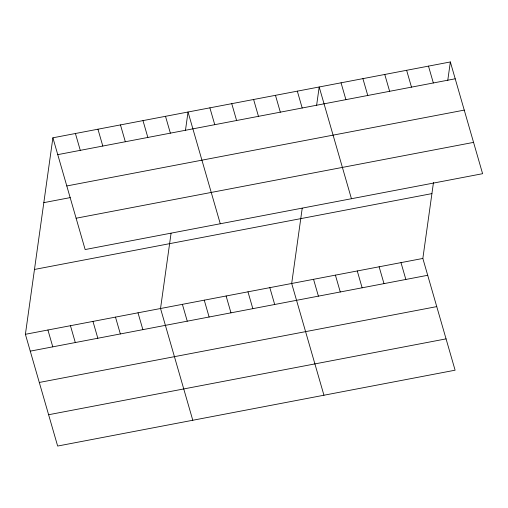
<?xml version="1.0" encoding="UTF-8"?>
<svg xmlns="http://www.w3.org/2000/svg" width="508" height="508" viewBox="0 0 508 508"><rect width="100%" height="100%" fill="white"/><g stroke="black" fill="none" stroke-linecap="round" stroke-linejoin="round"><path stroke-width="0.76" d="M433.483 182.467L422.846 258.451L455.105 370.199L57.652 446.049L25.4 334.302L52.895 137.801L450.348 61.951L482.6 173.698L85.153 249.549L52.895 137.801M171.063 233.274L160.534 308.508L192.786 420.262M185.439 130.537L188.03 112.014L220.281 223.761M302.216 208.242L291.687 283.477L323.945 395.23M316.592 105.512L319.189 86.982L351.441 198.73M447.751 80.48L450.348 61.951M57.76 154.642L455.206 78.791M66.796 185.96L464.249 110.109M43.821 202.648L70.231 197.606M76.111 218.23L473.558 142.38M34.474 269.456L431.921 193.605M25.4 334.302L422.846 258.451M30.258 351.142L427.711 275.285M39.3 382.46L436.747 306.61M48.616 414.731L446.062 338.874M428.485 66.123L433.343 82.963M406.629 70.294L411.486 87.135M384.766 74.466L389.63 91.307M362.909 78.638L367.767 95.479M400.99 262.623L405.848 279.457M341.046 82.81L345.91 99.651M379.127 266.795L383.991 283.629M357.27 270.967L362.128 287.801M297.326 91.154L302.19 107.994M335.407 275.139L340.271 291.973M275.469 95.326L280.327 112.166M313.55 279.305L318.408 296.145M253.606 99.498L258.47 116.338M231.75 103.67L236.607 120.51M269.831 287.649L274.688 304.489M209.887 107.842L214.751 124.682M247.974 291.821L252.832 308.661M226.111 295.993L230.969 312.833M165.506 116.313L170.371 133.153M204.254 300.164L209.112 317.005M142.983 120.612L147.847 137.446M182.391 304.336L187.255 321.177M120.466 124.911L125.324 141.745M97.942 129.203L102.8 146.044M138.011 312.807L142.869 329.648M75.419 133.502L80.283 150.343M115.487 317.106L120.352 333.947M92.964 321.405L97.828 338.245M70.447 325.704L75.305 342.544M47.923 330.003L52.781 346.843"/></g></svg>
